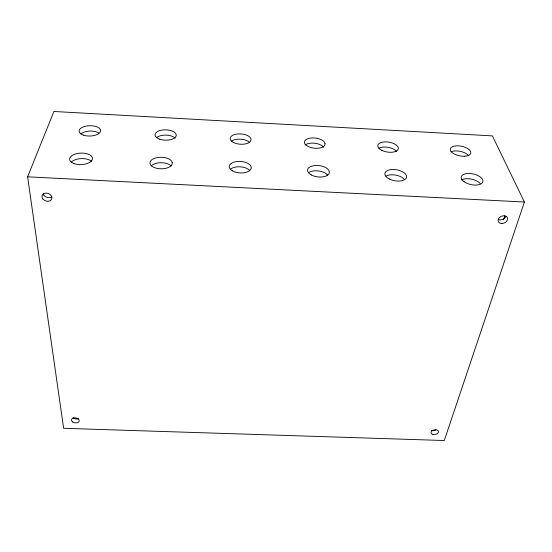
<?xml version="1.0" encoding="UTF-8"?>
<svg xmlns="http://www.w3.org/2000/svg" width="552" height="552" viewBox="0 0 552 552"><rect width="100%" height="100%" fill="white"/><g stroke="black" fill="none" stroke-linecap="round" stroke-linejoin="round"><path stroke-width="0.83" d="M503.596 219.793L504.914 215.701M524.4 202.018L444.277 440.524L63.625 428.297L27.6 176.826L53.889 111.476L492.398 135.889L524.4 202.018L27.6 176.826M43.401 193.504L43.622 195.215M305.139 145.01A10.343 5.14 6.6 0 1 313.039 143.106L315.696 143.368A10.343 5.14 6.6 0 1 323.672 147.267M308.478 172.783A10.909 5.713 7 0 1 318.394 170.934A10.909 5.713 7 0 1 327.598 175.101M378.927 148.164A10.35 5.051 9.2 0 1 396.46 151.4M231.419 141.229A10.405 5.196 3.8 0 1 249.311 142.195M157.099 137.2A10.536 5.216 1.1 0 1 175.198 138.179M71.222 162.254A11.364 5.782 -2.3 0 1 81.379 158.583A11.364 5.782 -2.3 0 1 91.722 161.494M230.536 169.147A10.971 5.782 3.8 0 1 249.407 170.126M450.956 151.89A10.426 4.933 11.5 0 1 455.083 150.931L457.629 150.965A10.426 4.933 11.5 0 1 468.544 155.56M386 176.067A10.93 5.603 9.9 0 1 404.506 179.572M461.52 180.007A11.026 5.458 12.5 0 1 480.171 183.505M80.93 133.908A10.709 5.189 -1.5 0 1 98.856 132.984M151.144 165.938A11.123 5.81 0.6 0 1 160.197 162.709L163.068 162.785A11.123 5.81 0.6 0 1 171.217 166.048M78.398 418.72A3.892 2.491 8.4 0 1 73.03 417.622M435.873 430.077A3.767 2.374 -9.7 0 1 431.353 430.318M505.873 216.301A4.913 3.678 -22.2 0 1 498.918 219.737M52.019 196.684A5.071 3.947 20.4 0 1 46.782 197.299A5.071 3.947 20.4 0 1 43.263 193.386M325.024 143.416L324.976 144.748A10.391 5.113 6.6 0 1 315.841 148.309L313.115 148.04A10.391 5.113 6.6 0 1 304.456 142.699L304.552 141.367A10.391 5.113 6.6 0 1 313.681 137.903L316.351 138.172A10.391 5.113 6.6 0 1 325.024 143.416M172.238 162.523L172.162 164.027A11.185 5.775 0.7 0 1 162.191 168.788L159.245 168.705A11.185 5.775 0.7 0 1 149.971 163.399L150.116 161.895A11.185 5.775 0.7 0 1 160.101 157.258L162.985 157.341A11.185 5.775 0.7 0 1 172.238 162.523M464.736 156.244L462.127 156.209A10.474 4.906 11.4 0 1 451.067 151.531L450.328 150.158A10.474 4.906 11.4 0 1 456.387 145.825L458.947 145.866A10.474 4.906 11.4 0 1 469.924 150.441L470.711 151.807A10.474 4.906 11.4 0 1 464.736 156.244M42.883 199.01A5.099 3.961 20.2 0 0 51.46 199.458A5.099 3.961 20.2 0 0 46.409 193.076A5.099 3.961 20.2 0 0 42.883 199.01M501.582 223.525A4.94 3.685 -22 0 0 507.467 217.916A4.94 3.685 -22 0 0 499.47 217.495A4.94 3.685 -22 0 0 501.582 223.525M72.829 422.059A3.912 2.491 8.3 0 0 79.171 421.155A3.912 2.491 8.3 0 0 74.051 417.898A3.912 2.491 8.3 0 0 72.829 422.059M433.03 434.445A3.781 2.374 -9.7 0 0 438.488 431.636A3.781 2.374 -9.7 0 0 432.706 430.332A3.781 2.374 -9.7 0 0 433.03 434.445M311.356 174.97A10.964 5.686 6.9 0 0 329.158 173.231A10.964 5.686 6.9 0 0 314.778 165.531A10.964 5.686 6.9 0 0 311.356 174.97M381.915 150.413A10.405 5.023 9.1 0 0 398.282 148.93A10.405 5.023 9.1 0 0 383.95 141.94A10.405 5.023 9.1 0 0 381.915 150.413M233.268 142.375A10.454 5.168 3.9 0 0 250.712 140.919A10.454 5.168 3.9 0 0 237.891 133.943A10.454 5.168 3.9 0 0 233.268 142.375M159.749 139.214A10.591 5.189 1.2 0 0 176.226 135.523A10.591 5.189 1.2 0 0 161.011 130.265A10.591 5.189 1.2 0 0 159.749 139.214M73.933 163.551A11.426 5.755 -2.2 0 0 92.336 159.369A11.426 5.755 -2.2 0 0 76.852 153.601A11.426 5.755 -2.2 0 0 73.933 163.551M232.482 170.872A11.026 5.755 3.8 0 0 250.884 169.147A11.026 5.755 3.8 0 0 237.353 161.453A11.026 5.755 3.8 0 0 232.482 170.872M389.298 179.014A10.985 5.575 9.9 0 0 406.513 177.261A10.985 5.575 9.9 0 0 391.299 169.567A10.985 5.575 9.9 0 0 389.298 179.014M464.122 181.732A11.088 5.43 12.4 0 0 482.496 182.602A11.088 5.43 12.4 0 0 469.607 173.48A11.088 5.43 12.4 0 0 464.122 181.732M83.214 135.067A10.764 5.161 -1.4 0 0 100.498 131.404A10.764 5.161 -1.4 0 0 85.822 126.166A10.764 5.161 -1.4 0 0 83.214 135.067"/></g></svg>
